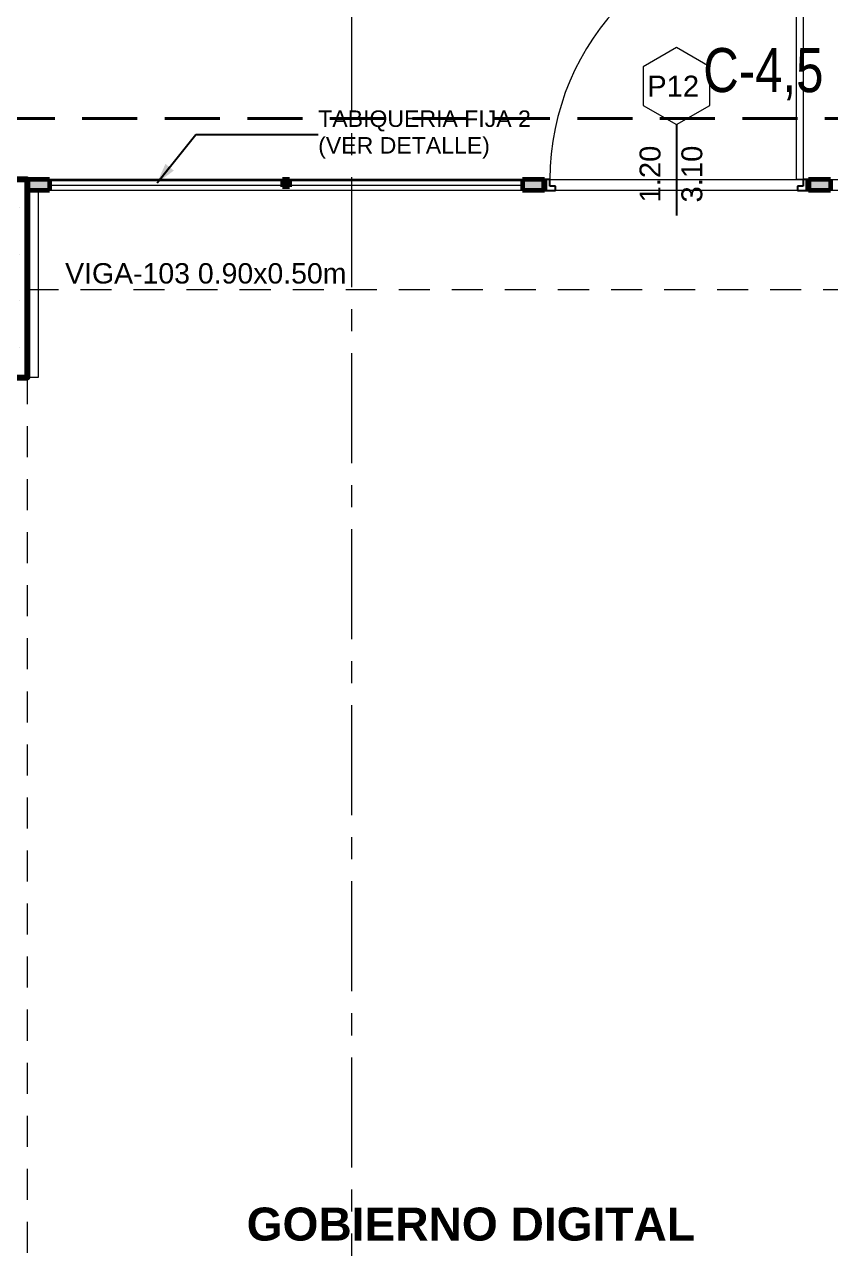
# Model space of a CAD drawing. Header units: inches. Extents: x -38 to 5698, y -33 to 92.
# Drawn here: x 222.56 to 226.22, y 12.54 to 18.11 of the extents above; entities that cross this region are included whole.
import ezdxf

# ---------------------------------------------------------------- set-up
doc = ezdxf.new("R2010")
doc.units = ezdxf.units.IN
doc.header["$MEASUREMENT"] = 0
doc.set_wipeout_variables(frame=1)
for name, pattern in [('A-PB$0$HIDDEN', [0.375, 0.25, -0.125]), ('CONTINUA', [0]), ('Hidden Line', [0.195611, 0.141111, -0.0545]), ('Punto & Raya', [0.65, 0.5, -0.075, 0, -0.075]), ('Wipeout_Contour', [1, 0, -1])]:
    doc.linetypes.add(name, pattern=pattern)
for name, color, linetype in [('02 _ ARQ _ ALB _ Muros Interiores', 7, 'Continuous'), ('02 _ ARQ _ ZON _ Espacio.3D', 7, 'Continuous'), ('08 _ STR _ EXT _ 06 Columnas', 7, 'Continuous'), ('08 _ STR _ EXT _ 09 Vigas', 7, 'Continuous'), ('Acabado - Muros', 7, 'Continuous'), ('Marcador - Secciones', 251, 'Continuous'), ('Notas - Etiquetas', 251, 'Continuous')]:
    doc.layers.add(name, color=color, linetype=linetype)
doc.layers.add('distribucion a sub tableros', color=210, linetype='CONTINUA', lineweight=40)
doc.styles.add('Estilo_Generado_1', font='swisseb.ttf')
doc.styles.add('Estilo_Generado_4', font='swisse.ttf')
doc.styles.add('ROMANS 150', font='arial.ttf', dxfattribs={"width": 0.8, "height": 0.48})
doc.dimstyles.new('Estilo_Generado__8', dxfattribs={"dimtxt": 0.18, "dimasz": 0.0912, "dimexe": 0.18, "dimexo": 0.0625, "dimgap": 0, "dimtad": 0, "dimtih": 1, "dimtoh": 1, "dimdec": 4, "dimzin": 0, "dimdsep": 46, "dimcen": 0.09, "dimadec": 0, "dimazin": 0, "dimtfac": 1, "dimtdec": 4, "dimtmove": 0, "dimatfit": 3, "dimldrblk": 'ARROWHEAD_5', "dimfxl": 1, "dimtolj": 1, "dimtzin": 0, "dimarcsym": 0})

# ---------------------------------------------------------------- blocks, each defined once
blk = doc.blocks.new('ARROWHEAD_5')
at = {"linetype": 'Continuous', "lineweight": 0}
blk.add_hatch(color=0, dxfattribs=at).paths.add_polyline_path([(-1, 0.2679), (0, 0), (-1, -0.2679)])
at = {"color": 0, "linetype": 'Continuous', "lineweight": 0}
blk.add_line((0, 0), (-1, 0), dxfattribs=at)

msp = doc.modelspace()

# ---------------------------------------------------------------- hatches: boundary and pattern name
at = {"layer": '08 _ STR _ EXT _ 06 Columnas', "linetype": 'Continuous', "lineweight": 9}
h = msp.add_hatch(dxfattribs=at)
h.set_pattern_fill('HORMIGÓN_EN_MASA_0002', style=0, pattern_type=2)
h.set_pattern_definition([(0, (185.00002, 3e-09), (0, 0.3897114), [0.024375, -0.200625]), (0, (185.11252, 0.19486), (0, 0.3897114), [0.024375, -0.200625]), (60, (185.00002, 3e-09), (-0.3375, 0.1948557), [0.024375, -0.200625]), (60, (185.22502, 3e-09), (-0.3375, 0.1948557), [0.024375, -0.200625]), (120, (185.0244, 3e-09), (0.3375, 0.1948557), [0.024375, -0.200625]), (120, (185.2494, 3e-09), (0.3375, 0.1948557), [0.024375, -0.200625]), (0, (185.00002, 0.0375), (0, 0.075), [0, -0.075, 0, -0.1125]), (45, (185.03752, 0.0375), (-0.05303301, 0.05303301), [0, -0.05625, 0, -0.09375])])
h.paths.add_polyline_path([(222.07, 16.5), (222.57, 16.5), (222.57, 17.4), (222.07, 17.4)])
at = {"layer": 'Acabado - Muros', "linetype": 'Continuous', "lineweight": 0}
msp.add_hatch(color=254, dxfattribs=at).paths.add_polyline_path([(226.2198, 17.4), (226.1198, 17.4), (226.1198, 17.35), (226.2198, 17.35)])

# ---------------------------------------------------------------- linework, layer by layer
at = {"layer": '02 _ ARQ _ ALB _ Muros Interiores', "color": 165, "linetype": 'Continuous', "lineweight": 15}
for p, q in [((226.0648, 17.4), (226.0648, 18.55)), ((226.0948, 18.55), (226.0948, 17.4)), ((226.0948, 17.4), (226.0648, 17.4))]:
    msp.add_line(p, q, dxfattribs=at)
at = {"layer": '02 _ ARQ _ ALB _ Muros Interiores', "color": 152, "linetype": 'Continuous', "lineweight": 25}
msp.add_line((225.5198, 17.65), (225.5198, 17.2375), dxfattribs=at)
at = {"layer": '02 _ ARQ _ ALB _ Muros Interiores', "color": 7, "linetype": 'Continuous', "lineweight": 80}
for p, q in [((224.9198, 17.35), (224.9198, 17.4)), ((224.9198, 17.35), (224.9198, 17.4)), ((224.9198, 17.35), (224.9198, 17.4)), ((226.1198, 17.35), (226.1198, 17.4)), ((226.1198, 17.35), (226.1198, 17.4)), ((226.1198, 17.35), (226.1198, 17.4))]:
    msp.add_line(p, q, dxfattribs=at)
at = {"layer": '02 _ ARQ _ ALB _ Muros Interiores', "color": 165, "linetype": 'Continuous', "lineweight": 25}
for p, q in [((224.9448, 17.4), (224.9198, 17.4)), ((224.9198, 17.4), (224.9198, 17.35)), ((224.9448, 17.37), (224.9448, 17.4)), ((224.9698, 17.37), (224.9448, 17.37)), ((224.9698, 17.35), (224.9698, 17.37)), ((226.0948, 17.37), (226.0698, 17.37)), ((226.0698, 17.37), (226.0698, 17.35)), ((226.1198, 17.4), (226.0948, 17.4)), ((226.0948, 17.4), (226.0948, 17.37)), ((226.1198, 17.35), (226.1198, 17.4)), ((224.9198, 17.35), (224.9698, 17.35)), ((226.0698, 17.35), (226.1198, 17.35))]:
    msp.add_line(p, q, dxfattribs=at)
at = {"layer": '02 _ ARQ _ ALB _ Muros Interiores', "color": 251, "linetype": 'Continuous', "lineweight": 13, "flags": 128}
msp.add_lwpolyline([(225.5198, 18), (225.3683, 17.9125), (225.3683, 17.7375), (225.5198, 17.65), (225.6714, 17.7375), (225.6714, 17.9125)], close=True, dxfattribs=at)
at = {"layer": '02 _ ARQ _ ALB _ Muros Interiores', "color": 7, "linetype": 'Continuous', "lineweight": 15}
msp.add_arc((226.0948, 17.4), 1.15, 90, 180, dxfattribs=at)
at = {"layer": '02 _ ARQ _ ZON _ Espacio.3D', "color": 254, "linetype": 'Continuous', "lineweight": 0, "flags": 128}
for points in [[(205.07, 17.4), (229.57, 17.4), (229.57, 16.25), (230.77, 16.25), (230.77, 15.5372), (232.42, 15.5372), (232.42, 15.1499), (233.32, 15.1499), (233.3204, 17.1), (232.82, 17.1), (232.82, 19.05), (230.67, 19.05), (230.67, 20.35), (231.67, 20.35), (231.67, 22.25), (231.17, 22.25), (231.17, 22.7), (231.67, 22.7), (231.67, 24.4), (231.17, 24.4), (231.17, 24.85), (231.67, 24.85), (231.67, 29.7), (208.07, 29.7)], [(229.07, 16.9), (228.27, 16.9), (228.27, 17.35), (222.6196, 17.35), (222.6196, 17.15), (222.6196, 16.5), (222.0196, 16.5), (222.0196, 17.15), (219.27, 17.15), (219.27, 7.35), (221.87, 7.35), (221.87, 7.7), (222.07, 7.7), (222.07, 8.1), (222.57, 8.1), (222.57, 7.7), (222.77, 7.7), (222.77, 7.2), (222.27, 7.2), (222.27, 4.9463)]]:
    msp.add_lwpolyline(points, dxfattribs=at)
at = {"layer": '08 _ STR _ EXT _ 06 Columnas', "color": 7, "linetype": 'Continuous', "lineweight": 80, "flags": 128}
msp.add_lwpolyline([(222.07, 16.5), (222.57, 16.5), (222.57, 17.4), (222.07, 17.4)], close=True, dxfattribs=at)
at = {"layer": '08 _ STR _ EXT _ 09 Vigas', "color": 251, "linetype": 'Hidden Line', "lineweight": 13}
for p, q in [((222.57, 17.4), (222.07, 17.4)), ((222.57, 16.9), (229.07, 16.9)), ((222.57, 7.7), (222.57, 16.9))]:
    msp.add_line(p, q, dxfattribs=at)
at = {"layer": 'Acabado - Muros', "color": 7, "linetype": 'Continuous', "lineweight": 60}
for p, q in [((222.57, 17.4), (222.57, 17.35)), ((224.9198, 17.4), (224.9198, 17.35)), ((226.1198, 17.4), (226.1198, 17.35)), ((226.2198, 17.4), (226.1198, 17.4)), ((226.2198, 17.4), (226.2198, 17.35)), ((226.2198, 17.35), (226.1198, 17.35))]:
    msp.add_line(p, q, dxfattribs=at)
at = {"layer": 'distribucion a sub tableros', "linetype": 'A-PB$0$HIDDEN', "lineweight": 40}
msp.add_line((220.9445, 17.6781), (230.3743, 17.6781), dxfattribs=at)

# ---------------------------------------------------------------- texts
at = {"layer": '02 _ ARQ _ ALB _ Muros Interiores', "color": 251, "lineweight": 25, "insert": (225.3865, 17.7775), "char_height": 0.095, "attachment_point": 7, "style": 'Estilo_Generado_4'}
msp.add_mtext('\\A1;{\\pql;\\pt0;\\fSwis721 Ex BT|b0|i0|c0|p34;P12\\fSwis721 Ex BT|b0|i0|c0|p34;\\fSwis721 Ex BT|b0|i0|c0|p34;\\fSwis721 Ex BT|b0|i0|c0|p34;}', dxfattribs=at)
at = {"layer": '02 _ ARQ _ ALB _ Muros Interiores', "color": 251, "lineweight": 25, "char_height": 0.095, "attachment_point": 7, "rotation": 90, "style": 'Estilo_Generado_4'}
for s, insert in [('\\A1;{\\pql;\\pt0;\\fSwis721 Ex BT|b0|i0|c0|p34;1.20\\fSwis721 Ex BT|b0|i0|c0|p34;\\A1{\\H.66x;\\S^  ;}\\fSwis721 Ex BT|b0|i0|c0|p34;\\fSwis721 Ex BT|b0|i0|c0|p34;}', (225.4748, 17.296)), ('\\A1;{\\pql;\\pt0;\\fSwis721 Ex BT|b0|i0|c0|p34;3.10\\fSwis721 Ex BT|b0|i0|c0|p34;\\A1{\\H.66x;\\S^  ;}\\fSwis721 Ex BT|b0|i0|c0|p34;\\fSwis721 Ex BT|b0|i0|c0|p34;}', (225.6648, 17.296))]:
    msp.add_mtext(s, dxfattribs=dict(at, insert=insert))
at = {"layer": '02 _ ARQ _ ZON _ Espacio.3D', "color": 252, "lineweight": 25, "insert": (224.5851, 12.7283), "char_height": 0.15, "attachment_point": 2, "style": 'Estilo_Generado_1'}
msp.add_mtext('\\A1;{\\pqc;\\pt0;\\fSwis721 Ex BT|b1|i0|c0|p34;GOBIERNO DIGITAL}', dxfattribs=at)
at = {"layer": 'distribucion a sub tableros', "linetype": 'A-PB$0$HIDDEN', "lineweight": 40, "insert": (225.9146, 17.8791), "char_height": 0.2, "width": 2.149304, "attachment_point": 5, "rotation": 359.942, "style": 'ROMANS 150'}
msp.add_mtext('C-4,5', dxfattribs=at)
at = {"layer": 'Notas - Etiquetas', "color": 8, "linetype": 'Continuous', "lineweight": 13, "insert": (223.8916, 17.6051), "char_height": 0.075, "width": 0.973089, "attachment_point": 4, "rotation": 359.9999, "line_spacing_factor": 0.969465, "style": 'Estilo_Generado_4'}
msp.add_mtext('\\A1;{\\pql;\\fSwis721 Ex BT|b0|i0|c0|p34;TABIQUERIA FIJA 2 (VER DETALLE)\\fSwis721 Ex BT|b0|i0|c0|p34; }', dxfattribs=at)
at = {"layer": 'Notas - Etiquetas', "color": 8, "linetype": 'Continuous', "lineweight": 13, "insert": (222.7414, 16.9265), "char_height": 0.0925, "attachment_point": 7, "style": 'Estilo_Generado_4'}
msp.add_mtext('\\A1;{\\pql;\\fSwis721 Ex BT|b0|i0|c0|p34;VIGA-103\\fSwis721 Ex BT|b0|i0|c0|p34; \\fSwis721 Ex BT|b0|i0|c0|p34;0.90\\fSwis721 Ex BT|b0|i0|c0|p34;x\\fSwis721 Ex BT|b0|i0|c0|p34;0.50\\fSwis721 Ex BT|b0|i0|c0|p34;m}', dxfattribs=at)

# ---------------------------------------------------------------- next in the draw order: wipeouts: each hides what was drawn before it
at = {"color": 254, "linetype": 'Wipeout_Contour', "lineweight": 0, "ltscale": 9878.573137}
msp.add_wipeout([(222.67, 17.35), (223.7451, 17.35), (223.7451, 17.367), (223.7286, 17.367), (223.7286, 17.4), (222.67, 17.4)], dxfattribs=at).dxf.layer = 'Acabado - Muros'

# ---------------------------------------------------------------- next in the draw order: wipeouts: each hides what was drawn before it
at = {"color": 254, "linetype": 'Wipeout_Contour', "lineweight": 0, "ltscale": 9884.876994}
msp.add_wipeout([(223.7451, 17.367), (223.7451, 17.35), (224.8198, 17.35), (224.8198, 17.4), (223.7616, 17.4), (223.7616, 17.367)], dxfattribs=at).dxf.layer = 'Acabado - Muros'

# ---------------------------------------------------------------- next in the draw order: linework, layer by layer
at = {"layer": 'Acabado - Muros', "color": 251, "linetype": 'Continuous', "lineweight": 13, "flags": 128}
for points in [[(223.7286, 17.4), (222.67, 17.4)], [(224.8198, 17.4), (223.7616, 17.4)], [(224.8198, 17.35), (223.7451, 17.35), (222.67, 17.35)]]:
    msp.add_lwpolyline(points, dxfattribs=at)

# ---------------------------------------------------------------- next in the draw order: wipeouts: each hides what was drawn before it
at = {"color": 254, "linetype": 'Wipeout_Contour', "lineweight": 0, "ltscale": 6585.636774}
msp.add_wipeout([(222.67, 17.395), (222.67, 17.375), (223.7286, 17.375), (223.7286, 17.395)], dxfattribs=at).dxf.layer = 'Acabado - Muros'
at = {"color": 254, "linetype": 'Wipeout_Contour', "lineweight": 0, "ltscale": 6590.002137}
msp.add_wipeout([(223.7616, 17.395), (223.7616, 17.375), (224.8198, 17.375), (224.8198, 17.395)], dxfattribs=at).dxf.layer = 'Acabado - Muros'

# ---------------------------------------------------------------- next in the draw order: hatches: boundary and pattern name
at = {"layer": 'Acabado - Muros', "linetype": 'Continuous', "lineweight": 0}
for points in [[(222.67, 17.4), (222.57, 17.4), (222.57, 17.35), (222.67, 17.35)], [(223.7286, 17.367), (223.7616, 17.367), (223.7616, 17.4), (223.7286, 17.4)], [(224.8198, 17.4), (224.8198, 17.35), (224.9198, 17.35), (224.9198, 17.4)]]:
    msp.add_hatch(color=254, dxfattribs=at).paths.add_polyline_path(points)

# ---------------------------------------------------------------- next in the draw order: linework, layer by layer
at = {"layer": '08 _ STR _ EXT _ 09 Vigas', "color": 251, "linetype": 'Hidden Line', "lineweight": 13}
msp.add_line((215.57, 17.4), (229.07, 17.4), dxfattribs=at)
at = {"layer": 'Acabado - Muros', "color": 7, "linetype": 'Continuous', "lineweight": 60}
for p, q in [((222.67, 17.4), (222.57, 17.4)), ((222.67, 17.4), (222.67, 17.35)), ((223.7286, 17.4), (223.7286, 17.367)), ((223.7616, 17.4), (223.7286, 17.4)), ((223.7616, 17.367), (223.7286, 17.367)), ((223.7616, 17.4), (223.7616, 17.367)), ((224.8198, 17.4), (224.8198, 17.35)), ((224.9198, 17.4), (224.8198, 17.4)), ((222.67, 17.35), (222.57, 17.35)), ((224.9198, 17.35), (224.8198, 17.35))]:
    msp.add_line(p, q, dxfattribs=at)
at = {"layer": 'Acabado - Muros', "color": 7, "linetype": 'Continuous', "lineweight": 13, "flags": 128}
for points in [[(222.67, 17.395), (222.67, 17.375), (223.7286, 17.375), (223.7286, 17.395)], [(223.7616, 17.395), (223.7616, 17.375), (224.8198, 17.375), (224.8198, 17.395)]]:
    msp.add_lwpolyline(points, close=True, dxfattribs=at)
at = {"layer": 'Marcador - Secciones', "color": 251, "linetype": 'Punto & Raya', "lineweight": 13}
msp.add_line((224.0425, 46.2111), (224.0425, 0.8878), dxfattribs=at)

# ---------------------------------------------------------------- next in the draw order: leaders
at = {"layer": 'Notas - Etiquetas', "color": 8, "linetype": 'Continuous', "lineweight": 13, "annotation_type": 0, "has_hookline": 1, "hookline_direction": 0, "text_width": 0.965, "horizontal_direction": (1, -2e-06, 0)}
msp.add_leader([(223.1593, 17.385), (223.3353, 17.6051), (223.8916, 17.6051)], dimstyle='Estilo_Generado__8', dxfattribs=at)

doc.saveas('drawing.dxf')
